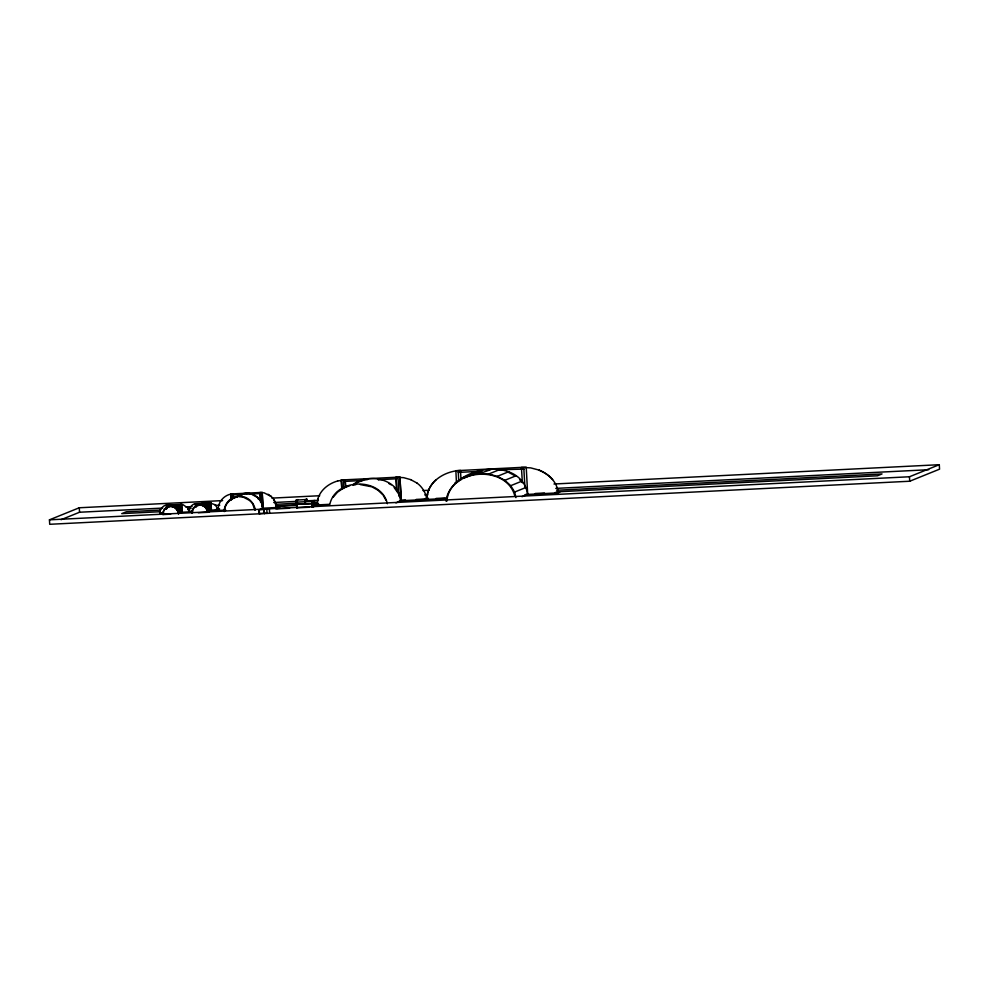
<?xml version="1.0" encoding="UTF-8"?>
<svg xmlns="http://www.w3.org/2000/svg" width="989" height="989" viewBox="0 0 989 989"><rect width="100%" height="100%" fill="white"/><g stroke="black" fill="none" stroke-linecap="round" stroke-linejoin="round"><path stroke-width="1.48" d="M163.964 513.143L159.872 513.365C158.042 509.397 168.13 500.842 167.388 507.889M163.024 514.552C162.579 504.464 181.482 500.422 182.273 512.24L178.292 513.786C178.156 508.927 172.877 505.231 168.266 506.813C173.273 502.919 181.828 505.428 182.1 512.253M189.084 511.894C187.354 507.901 197.182 499.433 196.576 506.43M192.212 513.081C191.841 504.031 207.789 499.321 210.917 508.803L207.097 510.349M224.614 511.486C224.355 502.078 233.317 496.911 241.44 495.6M317.246 504.934L317.914 498.753M329.646 505.367C334.134 477.984 381.383 476.5 387.354 503.71M426.828 499.47C426.729 481.767 444.741 470.987 460.515 470.455L460.973 479.69M436.1 479.665C430.499 484.721 426.754 491.768 426.914 499.433C425.938 493.363 422.501 487.008 417.111 483.151M446.027 501.151C449.921 466.437 521.191 454.174 527.681 494.413L521.957 496.725M446.88 501.102C449.55 467.871 507.11 464.459 514.898 496.317M160.713 509.36L160.045 511.301M317.852 498.765C320.671 489.716 328.793 483.497 337.669 480.975M333.169 497.232L337.459 492.213L343.183 488.245L349.958 485.587M197.8 505.861C202.102 500.657 211.374 504.081 211.461 510.781L225.727 510.077M353.753 484.066C369.565 472.631 398.728 479.319 401.25 500.743L395.909 502.894M471.209 475.041L473.558 473.484M197.54 505.441L201.237 503.821M238.782 495.712C248.375 489.061 262.728 496.639 263.025 508.21L262.184 492.398L263.099 508.173L258.994 509.854L259.229 513.81L260.132 513.501M238.967 496.008L242.565 494.29L234.937 497.368M297.318 501.831L296.601 502.152L297.405 501.868M553.988 484.004L939.29 464.706L939.55 469.169L909.719 481.235L49.71 524.294L49.45 519.831L79.281 507.765L222.624 500.595M61.071 519.707L79.54 512.24L162.765 508.074M166.943 508.556L166.782 505.614L181.37 504.885L181.778 512.253M166.436 507.678L170.256 506.145M170.195 506.455L172.111 505.688L176.005 506.529L178.96 509.211L180.196 513.019M164.928 508.989L166.832 508.222M172.197 506.628L174.101 505.849M174.076 507.295L177.896 505.762M159.872 513.365L161.417 512.735M181.37 504.885L176.227 505.156M175.733 508.445L179.553 506.9M177.043 509.99L180.863 508.445M196.057 506.516L195.958 504.155L210.558 503.426L210.892 509.31M177.909 511.808L181.729 510.262M181.111 509.656L180.802 504.39L182.841 504.563L187.799 508L189.047 511.906M180.023 512.055L181.828 511.239M180.789 511.375L180.826 512.351L180.962 511.362M181.234 512.29L191.792 511.758M197.441 505.342L203.202 503.45M188.664 509.867L187.774 508.012M199.407 504.983L203.301 504.39L205.193 505.058L208.147 507.74L209.396 511.548M231.179 499.915L230.919 493.968L262.184 492.398M203.264 505.836L207.084 504.291M211.003 502.882L211.461 510.781M232.922 493.894L233.231 498.172M195.921 504.167L210.558 503.426M201.397 505.144L204.946 506.974L208.741 505.441M204.946 506.974L206.256 508.507L210.039 506.986M231.339 499.099L237.706 496.527M211.287 510.781L207.467 512.327L206.256 508.507M198.295 512.784L207.641 512.314L211.485 510.769L218.248 510.435C217.629 501.893 224.565 494.265 232.971 493.87M217.877 508.395L218.198 510.46L215.651 504.959L209.965 502.944L210.36 509.669M260.54 501.361L260.033 492.534L264.15 492.843L271.406 496.577L268.019 494.24M250.452 494.043L261.207 493.499L261.974 506.764M249.933 500.619L252.603 503.673L254.841 509.965M275.857 503.45L274.027 499.742L276.623 507.505M264.99 513.254L264.286 513.538L264.051 509.595L264.965 509.286M341.786 489.135L341.329 479.974L341.848 488.85M337.62 480.988L345.21 479.789L345.643 487.181M296.725 507.876L296.28 500.063L298.122 499.569M275.882 508.915L279.751 507.357L262.678 508.222M312.598 506.998L314.65 506.17L314.329 500.459L312.042 501.386L296.403 502.177L297.232 501.843M296.935 504.353L312.017 503.673L314.255 502.758M305.378 503.834L305.144 499.63L296.28 500.063M296.762 507.852L296.923 504.18L312.153 503.5L314.453 502.573M312.425 507.011L314.65 506.17M396.737 490.495L396.033 477.242L396.799 490.556M399.89 477.069L401.324 500.706L399.89 477.069L341.254 479.999M456.461 483.077L455.867 470.665M458.711 481.26L458.315 472.371M397.949 501.843L400.607 500.768L447.226 498.419M462.098 478.107L481.878 470.344M464.026 478.008L482.113 470.912L481.186 471.259M455.064 482.805L457.932 481.643M470.43 474.967L479.48 473.583L490.964 469.565M479.48 473.583L488.64 474.052L500.088 469.429M488.64 474.052L497.282 476.352L508.729 471.716M496.935 469.862L523.985 469.083M497.282 476.352L504.823 480.308L516.27 475.684M552.678 479.517C549.13 475.462 544.296 472.297 539.215 470.195C548.734 474.052 557.4 482.138 558.167 492.893L559.762 492.25L555.175 492.473M504.823 480.308L510.732 485.673L522.18 481.037M510.732 485.673L514.626 492.052L526.074 487.429M524.059 495.6L526.902 494.451M49.45 519.831L909.46 476.76L939.29 464.706M356.448 482.879L362.456 480.518M475.412 473.447L479.752 471.802M296.428 502.165L297.38 501.856M170.145 506.047L172.123 505.676M243.875 494.043L250.909 494.043M199.345 504.588L203.301 504.39M363.223 480.221L367.648 479.529M352.912 485.117L355.855 484.659M486.539 470.232L489.493 469.787M455.756 470.715L526.222 467.142L527.681 494.413M458.204 472.408L479.158 471.37M363.136 480.456L343.294 481.482L343.702 488.529M378.342 479.702L398.097 478.713L399.123 496.391M242.775 494.426L231.945 494.995L232.279 499.383M258.067 498.815L261.145 498.666M271.938 498.122L319.719 495.724M422.983 490.556L429.139 490.247M211.053 502.869L195.414 503.661L195.525 506.393M166.733 505.626L174.039 505.268M185.883 506.912L192.051 506.603M207.467 505.836L210.546 505.676M215.169 505.453L219.793 505.218M273.743 502.511L296.861 501.361M305.786 500.891L318.433 500.273M424.776 494.957L427.866 494.797M555.781 488.393L928.758 469.713M160.243 510.089L126.32 511.795L121.734 513.637L160.057 511.721M188.009 508.705L191.087 508.544M275.919 504.303L297.504 503.216M314.477 502.363L317.556 502.214M556.609 490.247L882.027 473.941L877.441 475.796L556.931 491.842M216.492 508.89L219.533 508.742M275.634 505.935L297.096 504.86M313.946 504.019L318.545 503.784M425.344 498.431L428.398 498.283M275.634 506.479L297.096 505.404M313.958 504.551L318.557 504.328M400.866 500.199L405.453 499.977M416.171 499.433L428.41 498.827M436.062 498.444L445.235 497.986M535.284 493.474L544.469 493.017M189.888 511.313L192.768 511.165M210.41 510.287L219.509 509.829M314.23 505.082L329.226 504.328M525.332 494.537L558.241 492.856M170.664 514.169L162.826 514.564A7.912 7.813 68 0 1 170.182 506.281A7.912 7.813 68 0 1 178.465 513.786M258.994 509.854L264.236 509.471M277.18 508.853L289.616 508.235M309.557 507.233L296.898 507.864L296.477 500.051M259.983 513.501L265.2 513.242L264.434 513.538L264.174 509.075M395.983 477.267L403.66 477.662L410.868 479.677M360.317 484.585L371.839 486.811M238.918 496.626L242.898 496.948L249.982 500.607M539.302 470.158L530.66 467.871L521.426 467.426L522.365 482.521M378.07 479.48L378.874 479.702M252.034 494.451L257.573 497.541L260.181 500.619M508.371 472.26L515.739 476.142M410.818 479.702L417.16 483.139M388.801 483.473L391.261 484.82M373.076 487.478L377.996 490.185L382.817 494.747M519.596 479.628L522.303 482.644M394.166 487.565L399.284 494.834L400.607 500.768M271.345 496.602L274.077 499.729M383.46 495.835L386.007 500.187M261.726 503.846L262.419 506.9M514.626 492.052L515.912 497.64M909.46 476.76L909.719 481.235M523.873 469.12L524.899 486.909M345.161 479.801L345.594 487.268M314.242 502.585L314.453 506.183M312.042 501.386L312.363 507.085M312.005 503.488L312.215 507.085M306.602 498.975L306.726 501.077L305.255 501.732L306.924 501.052L306.8 498.951L304.995 499.618L305.23 503.834M269.379 508.816L269.638 513.279M266.783 508.939L267.042 513.415M261.133 493.536L261.9 506.788M260.082 492.51L260.651 502.56M259.192 509.842L259.427 513.786M246.471 493.214L246.533 494.265M230.919 493.968L231.253 499.705M210.521 503.438L210.818 508.593M195.958 504.155L196.131 507.097M182.273 512.24L181.865 504.328L166.226 505.119L166.424 509.15M79.281 507.765L79.54 512.24M192.014 513.106A7.912 7.813 68 0 1 199.37 504.823A7.912 7.813 68 0 1 207.641 512.314M224.095 511.486A15.824 15.639 68 0 1 238.844 496.293A15.824 15.639 68 0 1 255.249 509.928"/></g></svg>
